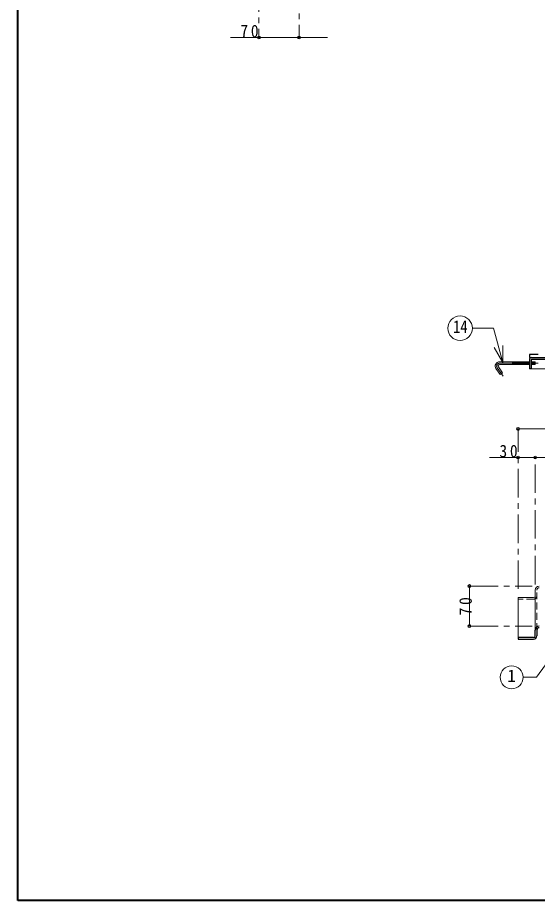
# Model space of a CAD drawing. Units: millimetres at full size, sheet at 1:10. Extents: x -2115 to 1935, y -1423 to 1387.
# Drawn here: x -2115 to -1206, y -1423 to 122 of the extents above; entities that cross this region are included whole.
import ezdxf
from ezdxf.enums import TextEntityAlignment as Align

# ---------------------------------------------------------------- set-up
doc = ezdxf.new("R2010")
doc.units = ezdxf.units.MM
doc.header["$LTSCALE"] = 10
doc.header["$PDMODE"] = 32
doc.header["$PDSIZE"] = 5
doc.linetypes.add('CHAIN1', pattern=[8, 5, -1, 1, -1])
doc.linetypes.add('DASHED1', pattern=[1.8, 1.2, -0.6])
doc.layers.add('0-0____1', color=4, linetype='Continuous', lineweight=9)
doc.styles.add('ＭＳ ゴシック', font='')
doc.styles.get('ＭＳ ゴシック').set_extended_font_data('MS Gothic')

msp = doc.modelspace()

# ---------------------------------------------------------------- linework, layer by layer
at = {"layer": '0-0____1', "color": 1, "lineweight": 40}
for p, q in [((-2115.06, -1423.24), (-2115.06, 1386.76)), ((1934.94, -1423.24), (-2115.06, -1423.24))]:
    msp.add_line(p, q, dxfattribs=at)
at = {"layer": '0-0____1', "linetype": 'CHAIN1'}
for p, q in [((-1693.06, 581.76), (-1693.06, 86.76)), ((-1623.06, 348.76), (-1623.06, 86.76)), ((-1276.55, -491.11), (-1266.24, -505.83)), ((-1272.46, -483.24), (-1204.96, -483.24)), ((-1240.06, -878.24), (-1240.06, -598.24)), ((-1210.06, -870.24), (-1210.06, -648.24)), ((-1325.06, -873.24), (-1215.06, -873.24)), ((-1325.06, -943.24), (-1215.06, -943.24))]:
    msp.add_line(p, q, dxfattribs=at)
at = {"layer": '0-0____1'}
for p, q in [((-1743.06, 86.76), (-1573.06, 86.76)), ((-1249.96, -485.74), (-1249.96, -480.74)), ((-1249.09, -480.74), (-1249.5, -485.74)), ((-1248.09, -480.74), (-1248.49, -485.74)), ((-1247.08, -480.74), (-1247.49, -485.74)), ((-1246.08, -480.74), (-1246.49, -485.74)), ((-1245.08, -480.74), (-1245.48, -485.74)), ((-1244.07, -480.74), (-1244.48, -485.74)), ((-1243.07, -480.74), (-1243.48, -485.74)), ((-1242.07, -480.74), (-1242.47, -485.74)), ((-1241.06, -480.74), (-1241.47, -485.74)), ((-1240.06, -480.74), (-1240.47, -485.74)), ((-1239.06, -480.74), (-1239.46, -485.74)), ((-1238.05, -480.74), (-1238.46, -485.74)), ((-1237.05, -480.74), (-1237.46, -485.74)), ((-1236.05, -480.74), (-1236.45, -485.74)), ((-1235.04, -480.74), (-1235.45, -485.74)), ((-1234.04, -480.74), (-1234.45, -485.74)), ((-1233.04, -480.74), (-1233.44, -485.74)), ((-1232.03, -480.74), (-1232.44, -485.74)), ((-1231.03, -480.74), (-1231.44, -485.74)), ((-1230.03, -480.74), (-1230.43, -485.74)), ((-1229.02, -480.74), (-1229.43, -485.74)), ((-1228.02, -480.74), (-1228.43, -485.74)), ((-1227.02, -480.74), (-1227.42, -485.74)), ((-1226.01, -480.74), (-1226.42, -485.74)), ((-1225.01, -480.74), (-1225.42, -485.74)), ((-1224.01, -480.74), (-1224.41, -485.74)), ((-1223, -480.74), (-1223.41, -485.74)), ((-1222, -480.74), (-1222.41, -485.74)), ((-1221, -480.74), (-1221.4, -485.74)), ((-1220.06, -481.57), (-1220.4, -485.74)), ((-1216.98, -480.74), (-1217.06, -481.7)), ((169.94, -493.24), (-1217.06, -493.24)), ((-1215.98, -480.74), (-1216.39, -485.74)), ((-1214.98, -480.74), (-1215.38, -485.74)), ((-1213.97, -480.74), (-1214.38, -485.74)), ((-1212.97, -480.74), (-1213.38, -485.74)), ((-1211.97, -480.74), (-1212.37, -485.74)), ((-1210.96, -480.74), (-1211.37, -485.74)), ((-1209.96, -480.74), (-1210.37, -485.74)), ((-1240.06, -598.24), (399.94, -598.24)), ((-1290.06, -648.24), (-1210.06, -648.24)), ((-1210.06, -648.24), (-1170.06, -648.24)), ((-1325.06, -873.24), (-1325.06, -943.24))]:
    msp.add_line(p, q, dxfattribs=at)
at = {"layer": '0-0____1', "color": 7, "lineweight": 18}
for p, q in [((-1319.88, -421.98), (-1282.71, -421.98)), ((-1266.64, -481.95), (-1282.71, -421.98)), ((-1266.64, -481.95), (-1281.64, -455.97)), ((-1266.64, -481.95), (-1266.64, -451.95)), ((-1278.6, -492.54), (-1271.16, -503.17)), ((-1274.5, -489.67), (-1267.06, -500.3)), ((-1272.46, -480.74), (-1220.06, -480.74)), ((-1272.46, -485.74), (-1220.06, -485.74)), ((-1217.06, -480.74), (-1209.96, -480.74)), ((-1217.06, -485.74), (-1209.96, -485.74)), ((-1209.96, -485.74), (-1209.96, -480.74)), ((-1267.06, -500.3), (-1271.16, -503.17)), ((-1210.06, -950.24), (-1210.06, -880.24)), ((-1240.06, -963.24), (-1240.06, -893.24)), ((-1213.06, -893.24), (-1240.06, -893.24)), ((-1171.41, -982.29), (-1207.91, -1032.86)), ((-1207.91, -1032.86), (-1231.27, -1032.86))]:
    msp.add_line(p, q, dxfattribs=at)
at = {"layer": '0-0____1', "color": 5, "lineweight": 25}
for p, q in [((-1220.06, -468.24), (-1220.06, -473.24)), ((-1205.06, -468.24), (-1220.06, -468.24)), ((-1220.06, -473.24), (-1190.06, -473.24)), ((-1220.06, -476.24), (-1220.06, -493.24)), ((-1217.06, -477.24), (-1217.06, -493.24)), ((-1216.06, -476.24), (-1190.06, -476.24)), ((-1217.06, -493.24), (-1220.06, -493.24)), ((-1210.06, -960.24), (-1210.06, -950.24)), ((-1207.06, -950.24), (-1207.06, -960.24)), ((-1240.06, -963.24), (-1240.06, -966.24)), ((-1213.06, -963.24), (-1240.06, -963.24)), ((-1240.06, -966.24), (-1213.06, -966.24))]:
    msp.add_line(p, q, dxfattribs=at)
at = {"layer": '0-0____1', "linetype": 'DASHED1'}
for p, q in [((-1207.06, -950.24), (-1207.06, -880.24)), ((-1213.06, -896.24), (-1240.06, -896.24))]:
    msp.add_line(p, q, dxfattribs=at)
at = {"layer": '0-0____1', "color": 7, "lineweight": 18}
for centre, radius in [((-1341.31, -421.98), 21.43), ((-1251.27, -1032.86), 20)]:
    msp.add_circle(centre, radius, dxfattribs=at)
at = {"layer": '0-0____1', "color": 5, "lineweight": 25}
for centre, radius, start, end in [((-1217.06, -476.24), 3, 90, 180), ((-1216.06, -477.24), 1, 90, 180), ((-1203.06, -950.24), 7, 90, 180), ((-1203.06, -950.24), 4, 90, 180), ((-1213.06, -960.24), 3, 270, 0), ((-1213.06, -960.24), 6, 270, 0)]:
    msp.add_arc(centre, radius, start, end, dxfattribs=at)
at = {"layer": '0-0____1', "color": 7, "lineweight": 18}
for centre, radius, start, end in [((-1272.46, -488.24), 7.5, 90, 215), ((-1272.46, -488.24), 2.5, 90, 215), ((-1203.06, -880.24), 7, 90, 180), ((-1213.06, -890.24), 3, 270, 0)]:
    msp.add_arc(centre, radius, start, end, dxfattribs=at)
at = {"layer": '0-0____1', "linetype": 'CHAIN1'}
msp.add_arc((-1272.46, -488.24), 5, 90, 215, dxfattribs=at)
at = {"layer": '0-0____1', "linetype": 'DASHED1'}
for centre, radius, start, end in [((-1203.06, -880.24), 4, 90, 180), ((-1213.06, -890.24), 6, 270, 0)]:
    msp.add_arc(centre, radius, start, end, dxfattribs=at)
at = {"layer": '0-0____1'}
for p in [(-1693.06, 86.76), (-1623.06, 86.76), (-1240.06, -598.24), (-1240.06, -648.24), (-1210.06, -648.24), (-1325.06, -873.24), (-1325.06, -943.24)]:
    msp.add_point(p, dxfattribs=at)

# ---------------------------------------------------------------- texts
at = {"layer": '0-0____1', "color": 7, "style": 'ＭＳ ゴシック', "width": 0.85}
msp.add_text('14', height=21.99, dxfattribs=at).set_placement((-1353.81, -436.98), align=Align.BOTTOM_LEFT)
at = {"layer": '0-0____1', "color": 7, "style": 'ＭＳ ゴシック'}
msp.add_text('1', height=21.99, dxfattribs=at).set_placement((-1258.77, -1047.86), align=Align.BOTTOM_LEFT)
at = {"layer": '0-0____1', "color": 7, "char_height": 21.99, "attachment_point": 7, "style": 'ＭＳ ゴシック'}
for s, insert in [('\\T1.36;\\W0.9;70', (-1725.56, 86.76)), ('\\T1.36;\\W0.9;30', (-1272.56, -648.24))]:
    msp.add_mtext(s, dxfattribs=dict(at, insert=insert))
at = {"layer": '0-0____1', "color": 7, "insert": (-1320.56, -924.49), "char_height": 21.99, "attachment_point": 7, "rotation": 90, "style": 'ＭＳ ゴシック'}
msp.add_mtext('\\T1.36;\\W0.9;70', dxfattribs=at)

doc.saveas('drawing.dxf')
